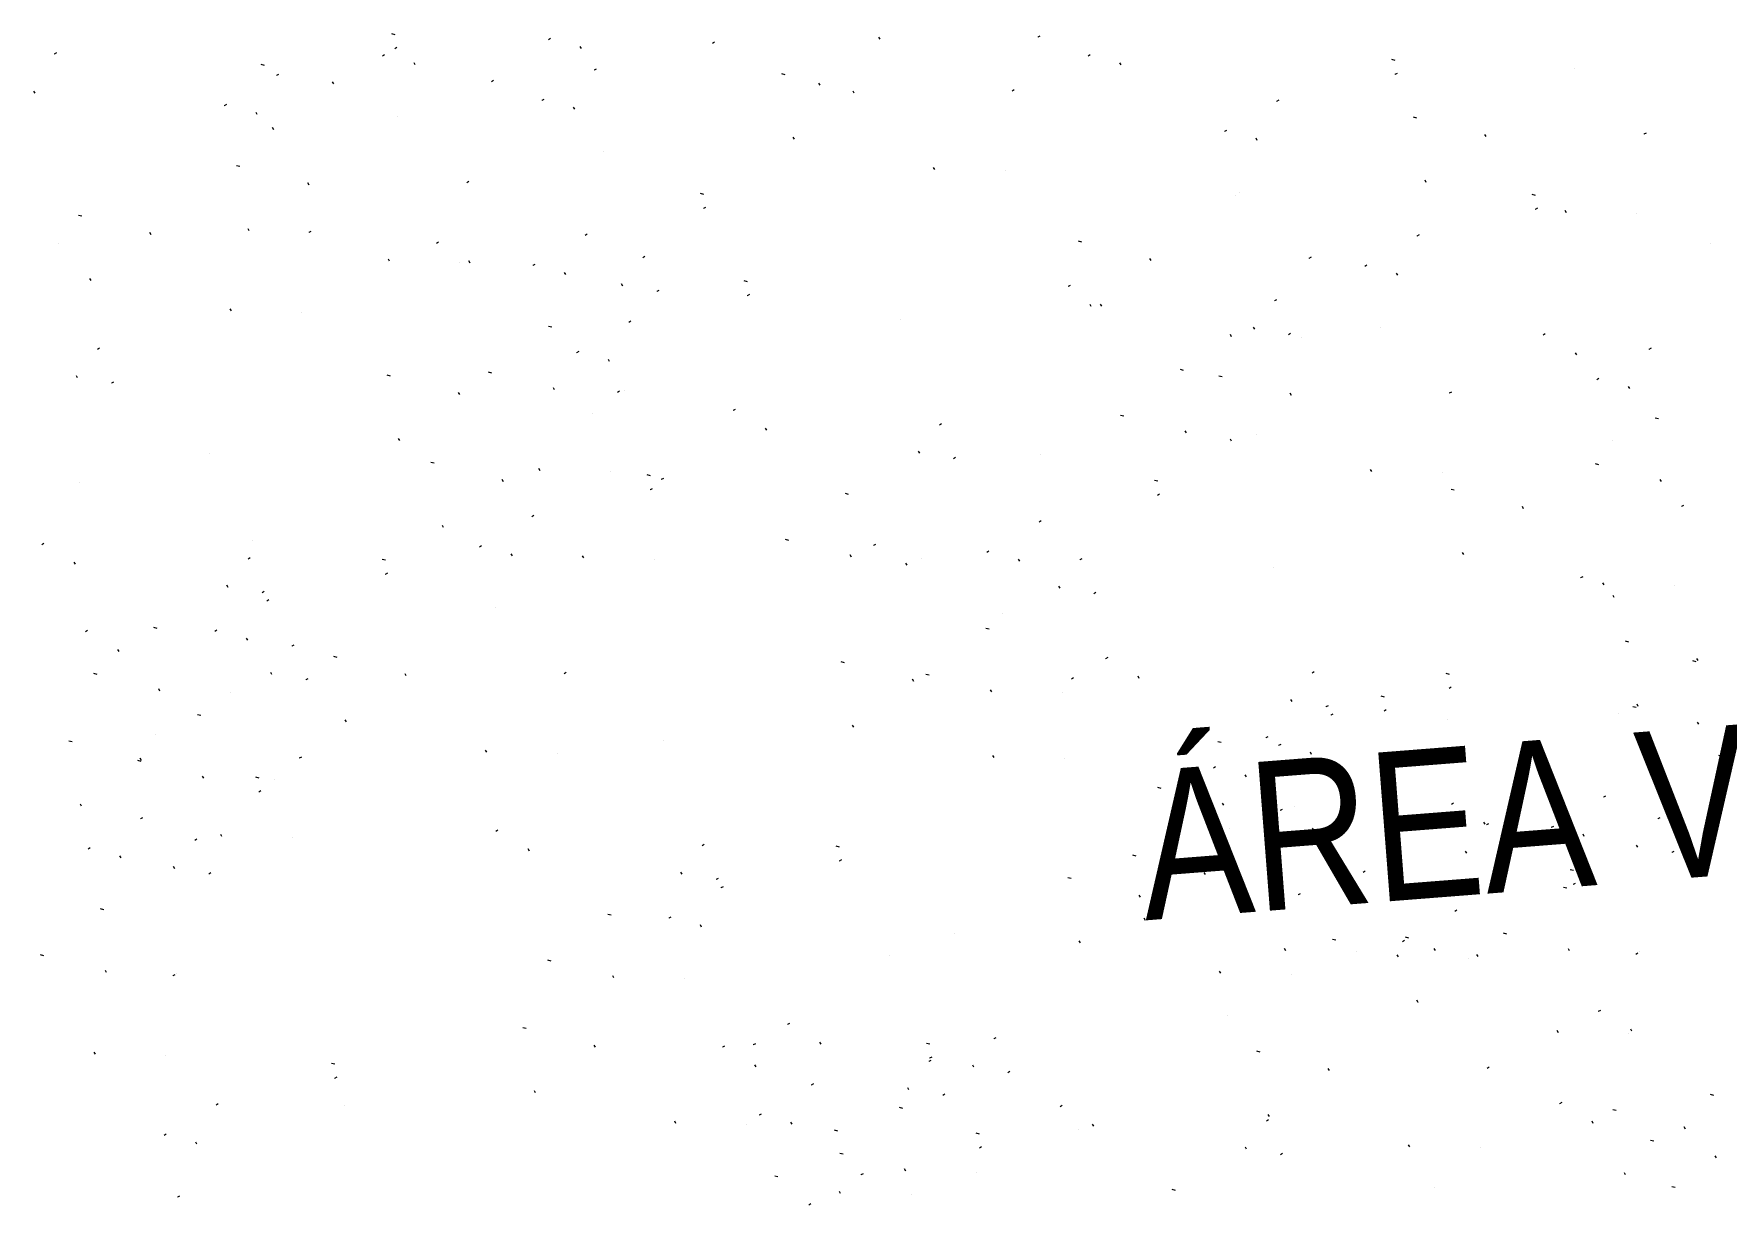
# Model space of a CAD drawing. Header units: millimetres. Extents: x 1345 to 2117, y 1214 to 1365.
# Drawn here: x 1543.041 to 1546.751, y 1263.086 to 1265.653 of the extents above; entities that cross this region are included whole.
import ezdxf

# ---------------------------------------------------------------- set-up
doc = ezdxf.new("R2010")
doc.units = ezdxf.units.MM
doc.header["$LTSCALE"] = 0.5
doc.layers.add('HACHURA A.VERDE', color=86, linetype='Continuous')
doc.styles.add('SANSSERIF', font='sas_____.pfb', dxfattribs={"height": 1})

msp = doc.modelspace()

# ---------------------------------------------------------------- linework, layer by layer
at = {"color": 84, "linetype": 'Continuous', "lineweight": 15, "true_color": 0x259500}
for points in [[(1543.8329, 1265.6508), (1543.8256, 1265.6527), (1543.8256, 1265.6527)], [(1545.2466, 1265.648), (1545.242, 1265.6454), (1545.242, 1265.6454)], [(1543.0902, 1265.611), (1543.0856, 1265.6083), (1543.0856, 1265.6083)], [(1543.837, 1265.6226), (1543.8324, 1265.6199), (1543.8324, 1265.6199)], [(1544.1736, 1265.6422), (1544.169, 1265.6395), (1544.169, 1265.6395)], [(1544.2413, 1265.6203), (1544.2387, 1265.6248), (1544.2387, 1265.6248)], [(1544.5332, 1265.6342), (1544.5286, 1265.6315), (1544.5286, 1265.6315)], [(1544.8961, 1265.6407), (1544.8935, 1265.6453), (1544.8935, 1265.6453)], [(1543.5464, 1265.5836), (1543.5392, 1265.5856), (1543.5392, 1265.5856)], [(1543.8095, 1265.6066), (1543.8049, 1265.604), (1543.8049, 1265.604)], [(1543.8772, 1265.5847), (1543.8746, 1265.5893), (1543.8746, 1265.5893)], [(1544.2736, 1265.5755), (1544.269, 1265.5729), (1544.269, 1265.5729)], [(1545.357, 1265.6067), (1545.3524, 1265.604), (1545.3524, 1265.604)], [(1545.4247, 1265.5848), (1545.4221, 1265.5894), (1545.4221, 1265.5894)], [(1546.0256, 1265.5943), (1546.0183, 1265.5962), (1546.0183, 1265.5962)], [(1543.5774, 1265.5639), (1543.5728, 1265.5613), (1543.5728, 1265.5613)], [(1543.6983, 1265.5432), (1543.6956, 1265.5478), (1543.6956, 1265.5478)], [(1544.0487, 1265.5505), (1544.0442, 1265.5479), (1544.0442, 1265.5479)], [(1544.6878, 1265.5629), (1544.6806, 1265.5648), (1544.6806, 1265.5648)], [(1544.7648, 1265.5401), (1544.7621, 1265.5447), (1544.7621, 1265.5447)], [(1546.0297, 1265.5661), (1546.0251, 1265.5635), (1546.0251, 1265.5635)], [(1543.0435, 1265.5227), (1543.0408, 1265.5273), (1543.0408, 1265.5273)], [(1543.4629, 1265.4976), (1543.4583, 1265.4949), (1543.4583, 1265.4949)], [(1544.1591, 1265.5092), (1544.1546, 1265.5065), (1544.1546, 1265.5065)], [(1544.8397, 1265.5224), (1544.837, 1265.527), (1544.837, 1265.527)], [(1545.1902, 1265.5298), (1545.1856, 1265.5271), (1545.1856, 1265.5271)], [(1545.7701, 1265.5075), (1545.7655, 1265.5048), (1545.7655, 1265.5048)], [(1543.5306, 1265.4757), (1543.528, 1265.4803), (1543.528, 1265.4803)], [(1544.2269, 1265.4873), (1544.2242, 1265.4919), (1544.2242, 1265.4919)], [(1546.0731, 1265.4682), (1546.0659, 1265.4702), (1546.0659, 1265.4702)], [(1543.5669, 1265.4426), (1543.5643, 1265.4472), (1543.5643, 1265.4472)], [(1544.7083, 1265.4219), (1544.7057, 1265.4264), (1544.7057, 1265.4264)], [(1545.6556, 1265.4411), (1545.651, 1265.4385), (1545.651, 1265.4385)], [(1545.7233, 1265.4192), (1545.7207, 1265.4238), (1545.7207, 1265.4238)], [(1546.225, 1265.4278), (1546.2224, 1265.4324), (1546.2224, 1265.4324)], [(1546.5755, 1265.4351), (1546.5709, 1265.4325), (1546.5709, 1265.4325)], [(1543.4926, 1265.3619), (1543.4853, 1265.3638), (1543.4853, 1265.3638)], [(1545.0159, 1265.3554), (1545.0133, 1265.36), (1545.0133, 1265.36)], [(1543.6444, 1265.3214), (1543.6418, 1265.326), (1543.6418, 1265.326)], [(1543.9949, 1265.3288), (1543.9904, 1265.3261), (1543.9904, 1265.3261)], [(1546.0937, 1265.3272), (1546.091, 1265.3318), (1546.091, 1265.3318)], [(1544.5095, 1265.3006), (1544.5023, 1265.3025), (1544.5023, 1265.3025)], [(1546.3332, 1265.2987), (1546.326, 1265.3007), (1546.326, 1265.3007)], [(1543.146, 1265.2528), (1543.1387, 1265.2548), (1543.1387, 1265.2548)], [(1544.5136, 1265.2724), (1544.509, 1265.2697), (1544.509, 1265.2697)], [(1546.3373, 1265.2705), (1546.3328, 1265.2679), (1546.3328, 1265.2679)], [(1546.4013, 1265.2608), (1546.3986, 1265.2654), (1546.3986, 1265.2654)], [(1543.2978, 1265.2124), (1543.2952, 1265.217), (1543.2952, 1265.217)], [(1543.5131, 1265.2209), (1543.5104, 1265.2255), (1543.5104, 1265.2255)], [(1543.6483, 1265.2197), (1543.6438, 1265.2171), (1543.6438, 1265.2171)], [(1544.254, 1265.2137), (1544.2494, 1265.2111), (1544.2494, 1265.2111)], [(1546.0778, 1265.2119), (1546.0732, 1265.2092), (1546.0732, 1265.2092)], [(1543.9279, 1265.196), (1543.9233, 1265.1934), (1543.9233, 1265.1934)], [(1544.3803, 1265.1646), (1544.3758, 1265.1619), (1544.3758, 1265.1619)], [(1545.3387, 1265.1964), (1545.3314, 1265.1983), (1545.3314, 1265.1983)], [(1545.841, 1265.1633), (1545.8365, 1265.1606), (1545.8365, 1265.1606)], [(1543.8207, 1265.1544), (1543.8181, 1265.159), (1543.8181, 1265.159)], [(1543.9971, 1265.1505), (1543.9944, 1265.1551), (1543.9944, 1265.1551)], [(1544.1395, 1265.1474), (1544.135, 1265.1447), (1544.135, 1265.1447)], [(1544.2073, 1265.1255), (1544.2046, 1265.13), (1544.2046, 1265.13)], [(1545.4906, 1265.1559), (1545.4879, 1265.1605), (1545.4879, 1265.1605)], [(1545.9633, 1265.1456), (1545.9587, 1265.1429), (1545.9587, 1265.1429)], [(1546.031, 1265.1236), (1546.0284, 1265.1282), (1546.0284, 1265.1282)], [(1543.1665, 1265.1118), (1543.1638, 1265.1164), (1543.1638, 1265.1164)], [(1544.3322, 1265.1), (1544.3295, 1265.1045), (1544.3295, 1265.1045)], [(1544.411, 1265.0906), (1544.4064, 1265.0879), (1544.4064, 1265.0879)], [(1544.6055, 1265.1096), (1544.5982, 1265.1115), (1544.5982, 1265.1115)], [(1545.3132, 1265.1014), (1545.3086, 1265.0987), (1545.3086, 1265.0987)], [(1544.6096, 1265.0814), (1544.605, 1265.0787), (1544.605, 1265.0787)], [(1545.3592, 1265.0554), (1545.3566, 1265.0599), (1545.3566, 1265.0599)], [(1545.3824, 1265.0558), (1545.3797, 1265.0604), (1545.3797, 1265.0604)], [(1545.7657, 1265.0699), (1545.7611, 1265.0673), (1545.7611, 1265.0673)], [(1543.4741, 1265.0454), (1543.4714, 1265.05), (1543.4714, 1265.05)], [(1544.35, 1265.0227), (1544.3454, 1265.0201), (1544.3454, 1265.0201)], [(1544.1765, 1265.0098), (1544.1692, 1265.0117), (1544.1692, 1265.0117)], [(1545.6668, 1264.9889), (1545.6642, 1264.9935), (1545.6642, 1264.9935)], [(1545.7175, 1265.0053), (1545.7148, 1265.0099), (1545.7148, 1265.0099)], [(1545.7963, 1264.9959), (1545.7917, 1264.9933), (1545.7917, 1264.9933)], [(1546.3546, 1264.995), (1546.35, 1264.9923), (1546.35, 1264.9923)], [(1543.1851, 1264.9636), (1543.1805, 1264.9609), (1543.1805, 1264.9609)], [(1544.2355, 1264.9564), (1544.2309, 1264.9537), (1544.2309, 1264.9537)], [(1546.4238, 1264.9494), (1546.4211, 1264.954), (1546.4211, 1264.954)], [(1546.5866, 1264.9636), (1546.582, 1264.961), (1546.582, 1264.961)], [(1543.1369, 1264.899), (1543.1343, 1264.9035), (1543.1343, 1264.9035)], [(1543.8226, 1264.9026), (1543.8154, 1264.9045), (1543.8154, 1264.9045)], [(1544.0451, 1264.9092), (1544.0379, 1264.9111), (1544.0379, 1264.9111)], [(1544.3032, 1264.9345), (1544.3006, 1264.9391), (1544.3006, 1264.9391)], [(1545.5618, 1264.9151), (1545.5546, 1264.917), (1545.5546, 1264.917)], [(1543.2157, 1264.8896), (1543.2112, 1264.8869), (1543.2112, 1264.8869)], [(1543.9745, 1264.8622), (1543.9718, 1264.8667), (1543.9718, 1264.8667)], [(1544.1825, 1264.8726), (1544.1799, 1264.8772), (1544.1799, 1264.8772)], [(1544.325, 1264.8695), (1544.3204, 1264.8669), (1544.3204, 1264.8669)], [(1545.6464, 1264.9008), (1545.6391, 1264.9027), (1545.6391, 1264.9027)], [(1546.1487, 1264.8677), (1546.1441, 1264.865), (1546.1441, 1264.865)], [(1546.4721, 1264.8973), (1546.4676, 1264.8946), (1546.4676, 1264.8946)], [(1546.5399, 1264.8754), (1546.5372, 1264.8799), (1546.5372, 1264.8799)], [(1544.5787, 1264.8295), (1544.5742, 1264.8269), (1544.5742, 1264.8269)], [(1545.7982, 1264.8603), (1545.7956, 1264.8649), (1545.7956, 1264.8649)], [(1545.0312, 1264.7981), (1545.0266, 1264.7954), (1545.0266, 1264.7954)], [(1545.4304, 1264.8146), (1545.4232, 1264.8165), (1545.4232, 1264.8165)], [(1546.6032, 1264.8087), (1546.5959, 1264.8106), (1546.5959, 1264.8106)], [(1543.8432, 1264.7616), (1543.8405, 1264.7662), (1543.8405, 1264.7662)], [(1544.6479, 1264.784), (1544.6453, 1264.7885), (1544.6453, 1264.7885)], [(1545.5679, 1264.778), (1545.5652, 1264.7825), (1545.5652, 1264.7825)], [(1545.6669, 1264.7598), (1545.6642, 1264.7644), (1545.6642, 1264.7644)], [(1544.983, 1264.7334), (1544.9804, 1264.738), (1544.9804, 1264.738)], [(1545.0618, 1264.7241), (1545.0573, 1264.7214), (1545.0573, 1264.7214)], [(1543.9186, 1264.7116), (1543.9114, 1264.7136), (1543.9114, 1264.7136)], [(1544.1508, 1264.6952), (1544.1481, 1264.6998), (1544.1481, 1264.6998)], [(1544.3925, 1264.6839), (1544.3852, 1264.6859), (1544.3852, 1264.6859)], [(1544.3925, 1264.6839), (1544.3852, 1264.6859), (1544.3852, 1264.6859)], [(1545.9745, 1264.6933), (1545.9718, 1264.6979), (1545.9718, 1264.6979)], [(1546.4718, 1264.7081), (1546.4646, 1264.7101), (1546.4646, 1264.7101)], [(1544.0705, 1264.6712), (1544.0678, 1264.6758), (1544.0678, 1264.6758)], [(1544.3966, 1264.6557), (1544.392, 1264.6531), (1544.392, 1264.6531)], [(1544.3966, 1264.6557), (1544.392, 1264.6531), (1544.392, 1264.6531)], [(1544.421, 1264.6785), (1544.4164, 1264.6759), (1544.4164, 1264.6759)], [(1544.8273, 1264.6432), (1544.8201, 1264.6452), (1544.8201, 1264.6452)], [(1545.5049, 1264.6721), (1545.4976, 1264.6741), (1545.4976, 1264.6741)], [(1545.509, 1264.6439), (1545.5044, 1264.6413), (1545.5044, 1264.6413)], [(1546.1552, 1264.6525), (1546.148, 1264.6544), (1546.148, 1264.6544)], [(1546.6092, 1264.6715), (1546.6066, 1264.6761), (1546.6066, 1264.6761)], [(1546.3071, 1264.6121), (1546.3044, 1264.6166), (1546.3044, 1264.6166)], [(1546.6576, 1264.6194), (1546.653, 1264.6167), (1546.653, 1264.6167)], [(1543.9391, 1264.5706), (1543.9365, 1264.5752), (1543.9365, 1264.5752)], [(1544.137, 1264.5971), (1544.1324, 1264.5944), (1544.1324, 1264.5944)], [(1544.137, 1264.5971), (1544.1324, 1264.5944), (1544.1324, 1264.5944)], [(1545.2494, 1264.5853), (1545.2448, 1264.5826), (1545.2448, 1264.5826)], [(1543.0627, 1264.5358), (1543.0581, 1264.5331), (1543.0581, 1264.5331)], [(1544.696, 1264.5427), (1544.6888, 1264.5446), (1544.6888, 1264.5446)], [(1544.8864, 1264.5339), (1544.8819, 1264.5313), (1544.8819, 1264.5313)], [(1543.5152, 1264.5043), (1543.5106, 1264.5017), (1543.5106, 1264.5017)], [(1543.8119, 1264.4989), (1543.8047, 1264.5008), (1543.8047, 1264.5008)], [(1544.0225, 1264.5308), (1544.0179, 1264.5281), (1544.0179, 1264.5281)], [(1544.0225, 1264.5308), (1544.0179, 1264.5281), (1544.0179, 1264.5281)], [(1544.0902, 1264.5089), (1544.0876, 1264.5134), (1544.0876, 1264.5134)], [(1544.0902, 1264.5089), (1544.0876, 1264.5134), (1544.0876, 1264.5134)], [(1544.2467, 1264.5042), (1544.2441, 1264.5088), (1544.2441, 1264.5088)], [(1544.8334, 1264.5061), (1544.8307, 1264.5107), (1544.8307, 1264.5107)], [(1545.1349, 1264.5189), (1545.1303, 1264.5163), (1545.1303, 1264.5163)], [(1545.2026, 1264.497), (1545.2, 1264.5016), (1545.2, 1264.5016)], [(1545.3389, 1264.5025), (1545.3343, 1264.4998), (1545.3343, 1264.4998)], [(1546.1758, 1264.5115), (1546.1731, 1264.5161), (1546.1731, 1264.5161)], [(1543.1319, 1264.4902), (1543.1292, 1264.4948), (1543.1292, 1264.4948)], [(1543.816, 1264.4707), (1543.8114, 1264.468), (1543.8114, 1264.468)], [(1544.9556, 1264.4884), (1544.953, 1264.493), (1544.953, 1264.493)], [(1546.4367, 1264.463), (1546.4321, 1264.4603), (1546.4321, 1264.4603)], [(1543.467, 1264.4397), (1543.4643, 1264.4443), (1543.4643, 1264.4443)], [(1543.5458, 1264.4303), (1543.5412, 1264.4277), (1543.5412, 1264.4277)], [(1545.2907, 1264.4379), (1545.2881, 1264.4425), (1545.2881, 1264.4425)], [(1545.3695, 1264.4285), (1545.365, 1264.4258), (1545.365, 1264.4258)], [(1546.4834, 1264.4451), (1546.4807, 1264.4496), (1546.4807, 1264.4496)], [(1546.5059, 1264.4175), (1546.5032, 1264.422), (1546.5032, 1264.422)], [(1543.5564, 1264.412), (1543.5518, 1264.4093), (1543.5518, 1264.4093)], [(1543.3113, 1264.3495), (1543.304, 1264.3514), (1543.304, 1264.3514)], [(1545.135, 1264.3477), (1545.1278, 1264.3496), (1545.1278, 1264.3496)], [(1543.1587, 1264.3448), (1543.1541, 1264.3421), (1543.1541, 1264.3421)], [(1543.4419, 1264.3457), (1543.4373, 1264.343), (1543.4373, 1264.343)], [(1543.5097, 1264.3238), (1543.507, 1264.3283), (1543.507, 1264.3283)], [(1543.6111, 1264.3133), (1543.6066, 1264.3107), (1543.6066, 1264.3107)], [(1546.538, 1264.3198), (1546.5307, 1264.3218), (1546.5307, 1264.3218)], [(1543.2279, 1264.2992), (1543.2252, 1264.3038), (1543.2252, 1264.3038)], [(1543.7056, 1264.286), (1543.6984, 1264.2879), (1543.6984, 1264.2879)], [(1543.7056, 1264.286), (1543.6984, 1264.2879), (1543.6984, 1264.2879)], [(1544.818, 1264.2742), (1544.8107, 1264.2761), (1544.8107, 1264.2761)], [(1545.3953, 1264.2857), (1545.3907, 1264.283), (1545.3907, 1264.283)], [(1546.6853, 1264.2767), (1546.678, 1264.2787), (1546.678, 1264.2787)], [(1546.6898, 1264.2794), (1546.6872, 1264.284), (1546.6872, 1264.284)], [(1543.1799, 1264.2489), (1543.1727, 1264.2509), (1543.1727, 1264.2509)], [(1543.5629, 1264.2487), (1543.5603, 1264.2533), (1543.5603, 1264.2533)], [(1543.6418, 1264.2393), (1543.6372, 1264.2367), (1543.6372, 1264.2367)], [(1543.8575, 1264.2456), (1543.8548, 1264.2501), (1543.8548, 1264.2501)], [(1543.8575, 1264.2456), (1543.8548, 1264.2501), (1543.8548, 1264.2501)], [(1544.2079, 1264.2529), (1544.2034, 1264.2502), (1544.2034, 1264.2502)], [(1544.2079, 1264.2529), (1544.2034, 1264.2502), (1544.2034, 1264.2502)], [(1544.9699, 1264.2337), (1544.9672, 1264.2383), (1544.9672, 1264.2383)], [(1545.0037, 1264.2471), (1544.9964, 1264.249), (1544.9964, 1264.249)], [(1545.3203, 1264.2411), (1545.3158, 1264.2384), (1545.3158, 1264.2384)], [(1545.4645, 1264.2401), (1545.4618, 1264.2447), (1545.4618, 1264.2447)], [(1545.8478, 1264.2542), (1545.8432, 1264.2516), (1545.8432, 1264.2516)], [(1546.1445, 1264.2488), (1546.1373, 1264.2507), (1546.1373, 1264.2507)], [(1543.3173, 1264.2123), (1543.3147, 1264.2169), (1543.3147, 1264.2169)], [(1545.1411, 1264.2105), (1545.1384, 1264.2151), (1545.1384, 1264.2151)], [(1546.0019, 1264.1992), (1545.9947, 1264.2011), (1545.9947, 1264.2011)], [(1546.1486, 1264.2206), (1546.144, 1264.2179), (1546.144, 1264.2179)], [(1545.7996, 1264.1896), (1545.7969, 1264.1942), (1545.7969, 1264.1942)], [(1545.8784, 1264.1802), (1545.8738, 1264.1776), (1545.8738, 1264.1776)], [(1545.889, 1264.1619), (1545.8844, 1264.1592), (1545.8844, 1264.1592)], [(1546.006, 1264.171), (1546.0014, 1264.1684), (1546.0014, 1264.1684)], [(1546.5539, 1264.1762), (1546.5467, 1264.1781), (1546.5467, 1264.1781)], [(1546.5585, 1264.1788), (1546.5559, 1264.1834), (1546.5559, 1264.1834)], [(1543.4072, 1264.1585), (1543.4, 1264.1604), (1543.4, 1264.1604)], [(1543.7261, 1264.145), (1543.7235, 1264.1496), (1543.7235, 1264.1496)], [(1543.7261, 1264.145), (1543.7235, 1264.1496), (1543.7235, 1264.1496)], [(1544.8385, 1264.1332), (1544.8359, 1264.1378), (1544.8359, 1264.1378)], [(1546.6913, 1264.1396), (1546.6887, 1264.1442), (1546.6887, 1264.1442)], [(1543.125, 1264.1009), (1543.1178, 1264.1028), (1543.1178, 1264.1028)], [(1545.6439, 1264.0994), (1545.6366, 1264.1013), (1545.6366, 1264.1013)], [(1545.7464, 1264.1124), (1545.7418, 1264.1097), (1545.7418, 1264.1097)], [(1545.7745, 1264.0956), (1545.7699, 1264.0929), (1545.7699, 1264.0929)], [(1543.2759, 1264.058), (1543.2687, 1264.0599), (1543.2687, 1264.0599)], [(1543.2769, 1264.0605), (1543.2742, 1264.065), (1543.2742, 1264.065)], [(1543.6274, 1264.0678), (1543.6228, 1264.0651), (1543.6228, 1264.0651)], [(1544.0337, 1264.0786), (1544.0311, 1264.0831), (1544.0311, 1264.0831)], [(1544.0337, 1264.0786), (1544.0311, 1264.0831), (1544.0311, 1264.0831)], [(1545.1461, 1264.0667), (1545.1435, 1264.0713), (1545.1435, 1264.0713)], [(1545.8423, 1264.0737), (1545.8396, 1264.0782), (1545.8396, 1264.0782)], [(1546.7423, 1264.069), (1546.735, 1264.0709), (1546.735, 1264.0709)], [(1543.4133, 1264.0214), (1543.4107, 1264.0259), (1543.4107, 1264.0259)], [(1543.5345, 1264.0218), (1543.5273, 1264.0237), (1543.5273, 1264.0237)], [(1545.6319, 1264.046), (1545.6273, 1264.0434), (1545.6273, 1264.0434)], [(1545.6997, 1264.0241), (1545.697, 1264.0287), (1545.697, 1264.0287)], [(1546.7464, 1264.0408), (1546.7418, 1264.0381), (1546.7418, 1264.0381)], [(1543.5386, 1263.9936), (1543.534, 1263.9909), (1543.534, 1263.9909)], [(1545.5125, 1263.9988), (1545.5053, 1264.0008), (1545.5053, 1264.0008)], [(1546.4868, 1263.9821), (1546.4822, 1263.9795), (1546.4822, 1263.9795)], [(1543.1455, 1263.9599), (1543.1429, 1263.9645), (1543.1429, 1263.9645)], [(1545.6499, 1263.9622), (1545.6473, 1263.9668), (1545.6473, 1263.9668)], [(1545.778, 1263.953), (1545.7735, 1263.9503), (1545.7735, 1263.9503)], [(1546.1534, 1263.9664), (1546.1488, 1263.9637), (1546.1488, 1263.9637)], [(1543.279, 1263.9349), (1543.2744, 1263.9323), (1543.2744, 1263.9323)], [(1544.0581, 1263.9073), (1544.0535, 1263.9047), (1544.0535, 1263.9047)], [(1545.8472, 1263.9074), (1545.8446, 1263.912), (1545.8446, 1263.912)], [(1546.2226, 1263.9208), (1546.22, 1263.9254), (1546.22, 1263.9254)], [(1546.2305, 1263.9215), (1546.2259, 1263.9189), (1546.2259, 1263.9189)], [(1546.3723, 1263.9158), (1546.3677, 1263.9132), (1546.3677, 1263.9132)], [(1546.6059, 1263.9349), (1546.6013, 1263.9323), (1546.6013, 1263.9323)], [(1543.1645, 1263.8686), (1543.16, 1263.8659), (1543.16, 1263.8659)], [(1543.3981, 1263.8877), (1543.3935, 1263.885), (1543.3935, 1263.885)], [(1543.3981, 1263.8877), (1543.3935, 1263.885), (1543.3935, 1263.885)], [(1543.4531, 1263.8935), (1543.4505, 1263.898), (1543.4505, 1263.898)], [(1544.1272, 1263.8618), (1544.1246, 1263.8664), (1544.1246, 1263.8664)], [(1544.5105, 1263.8759), (1544.5059, 1263.8732), (1544.5059, 1263.8732)], [(1544.8073, 1263.8704), (1544.8, 1263.8723), (1544.8, 1263.8723)], [(1546.4401, 1263.8939), (1546.4374, 1263.8985), (1546.4374, 1263.8985)], [(1546.5577, 1263.8703), (1546.555, 1263.8749), (1546.555, 1263.8749)], [(1543.2323, 1263.8467), (1543.2296, 1263.8513), (1543.2296, 1263.8513)], [(1543.3499, 1263.8231), (1543.3473, 1263.8277), (1543.3473, 1263.8277)], [(1543.3499, 1263.8231), (1543.3473, 1263.8277), (1543.3473, 1263.8277)], [(1544.8114, 1263.8422), (1544.8068, 1263.8396), (1544.8068, 1263.8396)], [(1545.4576, 1263.8508), (1545.4504, 1263.8527), (1545.4504, 1263.8527)], [(1546.1823, 1263.8569), (1546.1797, 1263.8615), (1546.1797, 1263.8615)], [(1546.2611, 1263.8475), (1546.2566, 1263.8449), (1546.2566, 1263.8449)], [(1546.6365, 1263.8609), (1546.6319, 1263.8583), (1546.6319, 1263.8583)], [(1543.4288, 1263.8137), (1543.4242, 1263.8111), (1543.4242, 1263.8111)], [(1543.4288, 1263.8137), (1543.4242, 1263.8111), (1543.4242, 1263.8111)], [(1544.4623, 1263.8113), (1544.4597, 1263.8158), (1544.4597, 1263.8158)], [(1544.5412, 1263.8019), (1544.5366, 1263.7992), (1544.5366, 1263.7992)], [(1545.315, 1263.8013), (1545.3078, 1263.8032), (1545.3078, 1263.8032)], [(1545.6095, 1263.8104), (1545.6068, 1263.8149), (1545.6068, 1263.8149)], [(1545.96, 1263.8177), (1545.9554, 1263.815), (1545.9554, 1263.815)], [(1546.4162, 1263.8189), (1546.409, 1263.8209), (1546.409, 1263.8209)], [(1546.4203, 1263.7907), (1546.4157, 1263.7881), (1546.4157, 1263.7881)], [(1544.5518, 1263.7836), (1544.5472, 1263.7809), (1544.5472, 1263.7809)], [(1545.4669, 1263.7608), (1545.4642, 1263.7654), (1545.4642, 1263.7654)], [(1545.8174, 1263.7682), (1545.8128, 1263.7655), (1545.8128, 1263.7655)], [(1546.0266, 1263.7667), (1546.0194, 1263.7686), (1546.0194, 1263.7686)], [(1546.402, 1263.7801), (1546.3948, 1263.782), (1546.3948, 1263.782)], [(1543.1942, 1263.7329), (1543.187, 1263.7348), (1543.187, 1263.7348)], [(1543.1942, 1263.7329), (1543.187, 1263.7348), (1543.187, 1263.7348)], [(1544.3066, 1263.7211), (1544.2994, 1263.723), (1544.2994, 1263.723)], [(1544.4373, 1263.7172), (1544.4327, 1263.7146), (1544.4327, 1263.7146)], [(1546.1607, 1263.7321), (1546.1561, 1263.7294), (1546.1561, 1263.7294)], [(1544.505, 1263.6953), (1544.5024, 1263.6999), (1544.5024, 1263.6999)], [(1545.4781, 1263.7098), (1545.4755, 1263.7144), (1545.4755, 1263.7144)], [(1546.2707, 1263.6796), (1546.2634, 1263.6815), (1546.2634, 1263.6815)], [(1545.3355, 1263.6603), (1545.3329, 1263.6648), (1545.3329, 1263.6648)], [(1545.7857, 1263.6434), (1545.7831, 1263.6479), (1545.7831, 1263.6479)], [(1545.8953, 1263.6662), (1545.888, 1263.6681), (1545.888, 1263.6681)], [(1546.0462, 1263.6658), (1546.0417, 1263.6631), (1546.0417, 1263.6631)], [(1546.0554, 1263.6711), (1546.0482, 1263.673), (1546.0482, 1263.673)], [(1546.114, 1263.6438), (1546.1113, 1263.6484), (1546.1113, 1263.6484)], [(1546.4081, 1263.643), (1546.4054, 1263.6475), (1546.4054, 1263.6475)], [(1543.0629, 1263.6323), (1543.0557, 1263.6343), (1543.0557, 1263.6343)], [(1543.0629, 1263.6323), (1543.0557, 1263.6343), (1543.0557, 1263.6343)], [(1544.1753, 1263.6205), (1544.1681, 1263.6224), (1544.1681, 1263.6224)], [(1546.0327, 1263.6296), (1546.03, 1263.6341), (1546.03, 1263.6341)], [(1546.2073, 1263.6306), (1546.2046, 1263.6352), (1546.2046, 1263.6352)], [(1546.5578, 1263.6379), (1546.5532, 1263.6353), (1546.5532, 1263.6353)], [(1543.2003, 1263.5957), (1543.1976, 1263.6003), (1543.1976, 1263.6003)], [(1543.2003, 1263.5957), (1543.1976, 1263.6003), (1543.1976, 1263.6003)], [(1543.35, 1263.5907), (1543.3454, 1263.5881), (1543.3454, 1263.5881)], [(1544.3127, 1263.5839), (1544.31, 1263.5885), (1544.31, 1263.5885)], [(1545.6431, 1263.5938), (1545.6405, 1263.5984), (1545.6405, 1263.5984)], [(1546.0759, 1263.5301), (1546.0733, 1263.5346), (1546.0733, 1263.5346)], [(1546.4754, 1263.5125), (1546.4709, 1263.5099), (1546.4709, 1263.5099)], [(1544.1204, 1263.4725), (1544.1131, 1263.4744), (1544.1131, 1263.4744)], [(1544.6977, 1263.484), (1544.6931, 1263.4813), (1544.6931, 1263.4813)], [(1546.3835, 1263.4636), (1546.3809, 1263.4682), (1546.3809, 1263.4682)], [(1546.5446, 1263.467), (1546.542, 1263.4716), (1546.542, 1263.4716)], [(1543.1758, 1263.4164), (1543.1731, 1263.421), (1543.1731, 1263.421)], [(1544.2722, 1263.432), (1544.2696, 1263.4366), (1544.2696, 1263.4366)], [(1544.5551, 1263.4344), (1544.5505, 1263.4318), (1544.5505, 1263.4318)], [(1544.6227, 1263.4394), (1544.6182, 1263.4367), (1544.6182, 1263.4367)], [(1544.7669, 1263.4384), (1544.7642, 1263.443), (1544.7642, 1263.443)], [(1545.0054, 1263.4384), (1544.9981, 1263.4403), (1544.9981, 1263.4403)], [(1545.1502, 1263.4525), (1545.1456, 1263.4499), (1545.1456, 1263.4499)], [(1545.7293, 1263.421), (1545.7221, 1263.4229), (1545.7221, 1263.4229)], [(1543.7007, 1263.3945), (1543.6935, 1263.3964), (1543.6935, 1263.3964)], [(1544.6243, 1263.3889), (1544.6216, 1263.3935), (1544.6216, 1263.3935)], [(1545.0075, 1263.403), (1545.003, 1263.4003), (1545.003, 1263.4003)], [(1545.0095, 1263.4102), (1545.0049, 1263.4075), (1545.0049, 1263.4075)], [(1545.102, 1263.3879), (1545.0993, 1263.3925), (1545.0993, 1263.3925)], [(1545.8812, 1263.3805), (1545.8786, 1263.3851), (1545.8786, 1263.3851)], [(1546.2317, 1263.3879), (1546.2271, 1263.3852), (1546.2271, 1263.3852)], [(1543.7048, 1263.3663), (1543.7002, 1263.3636), (1543.7002, 1263.3636)], [(1544.7499, 1263.3515), (1544.7453, 1263.3489), (1544.7453, 1263.3489)], [(1545.1808, 1263.3785), (1545.1762, 1263.3759), (1545.1762, 1263.3759)], [(1544.1409, 1263.3315), (1544.1382, 1263.3361), (1544.1382, 1263.3361)], [(1544.9594, 1263.3384), (1544.9567, 1263.3429), (1544.9567, 1263.3429)], [(1545.0382, 1263.329), (1545.0336, 1263.3263), (1545.0336, 1263.3263)], [(1546.3906, 1263.3105), (1546.3861, 1263.3079), (1546.3861, 1263.3079)], [(1546.724, 1263.3263), (1546.7168, 1263.3282), (1546.7168, 1263.3282)], [(1543.4452, 1263.3076), (1543.4407, 1263.305), (1543.4407, 1263.305)], [(1544.6354, 1263.2852), (1544.6308, 1263.2826), (1544.6308, 1263.2826)], [(1544.9463, 1263.2977), (1544.939, 1263.2996), (1544.939, 1263.2996)], [(1545.2955, 1263.3042), (1545.2909, 1263.3015), (1545.2909, 1263.3015)], [(1545.7479, 1263.2728), (1545.7434, 1263.2701), (1545.7434, 1263.2701)], [(1545.7499, 1263.28), (1545.7472, 1263.2846), (1545.7472, 1263.2846)], [(1546.5102, 1263.2929), (1546.503, 1263.2948), (1546.503, 1263.2948)], [(1543.3308, 1263.2413), (1543.3262, 1263.2387), (1543.3262, 1263.2387)], [(1544.4485, 1263.265), (1544.4459, 1263.2696), (1544.4459, 1263.2696)], [(1544.7031, 1263.2633), (1544.7005, 1263.2679), (1544.7005, 1263.2679)], [(1544.8037, 1263.2482), (1544.7964, 1263.2501), (1544.7964, 1263.2501)], [(1545.1143, 1263.2416), (1545.1071, 1263.2435), (1545.1071, 1263.2435)], [(1545.3647, 1263.2587), (1545.362, 1263.2632), (1545.362, 1263.2632)], [(1546.4598, 1263.265), (1546.4572, 1263.2696), (1546.4572, 1263.2696)], [(1546.6621, 1263.2524), (1546.6595, 1263.257), (1546.6595, 1263.257)], [(1543.3985, 1263.2194), (1543.3958, 1263.224), (1543.3958, 1263.224)], [(1544.8149, 1263.1971), (1544.8077, 1263.1991), (1544.8077, 1263.1991)], [(1545.1184, 1263.2134), (1545.1139, 1263.2107), (1545.1139, 1263.2107)], [(1545.6997, 1263.2081), (1545.6971, 1263.2127), (1545.6971, 1263.2127)], [(1545.7786, 1263.1988), (1545.774, 1263.1961), (1545.774, 1263.1961)], [(1546.0575, 1263.2135), (1546.0548, 1263.2181), (1546.0548, 1263.2181)], [(1546.5927, 1263.2257), (1546.5854, 1263.2277), (1546.5854, 1263.2277)], [(1544.9523, 1263.1605), (1544.9497, 1263.1651), (1544.9497, 1263.1651)], [(1546.7301, 1263.1891), (1546.7274, 1263.1937), (1546.7274, 1263.1937)], [(1544.6723, 1263.1476), (1544.6651, 1263.1495), (1544.6651, 1263.1495)], [(1544.8588, 1263.1547), (1544.8543, 1263.1521), (1544.8543, 1263.1521)], [(1546.5308, 1263.1519), (1546.5281, 1263.1565), (1546.5281, 1263.1565)], [(1546.6392, 1263.1243), (1546.632, 1263.1262), (1546.632, 1263.1262)], [(1543.3604, 1263.1056), (1543.3559, 1263.103), (1543.3559, 1263.103)], [(1544.7444, 1263.0884), (1544.7398, 1263.0857), (1544.7398, 1263.0857)], [(1544.8097, 1263.111), (1544.8071, 1263.1156), (1544.8071, 1263.1156)], [(1545.5441, 1263.1179), (1545.5368, 1263.1199), (1545.5368, 1263.1199)]]:
    msp.add_lwpolyline(points, dxfattribs=at)
for points in [[(1546.4197, 1265.5773), (1546.4197, 1265.5773)], [(1543.8392, 1265.4709), (1543.8392, 1265.4709)], [(1544.2904, 1265.3938), (1544.2904, 1265.3938)], [(1543.4926, 1265.3619), (1543.4926, 1265.3619)], [(1545.1702, 1265.3531), (1545.1702, 1265.3531)], [(1545.6757, 1265.2991), (1545.6757, 1265.2991)], [(1545.6853, 1265.3054), (1545.6853, 1265.3054)], [(1546.5555, 1265.2584), (1546.5555, 1265.2584)], [(1543.0951, 1265.1928), (1543.0951, 1265.1928)], [(1546.7171, 1265.1927), (1546.7171, 1265.1927)], [(1543.975, 1265.1521), (1543.975, 1265.1521)], [(1543.6284, 1265.043), (1543.6284, 1265.043)], [(1544.9412, 1265.0273), (1544.9412, 1265.0273)], [(1544.1692, 1265.0117), (1544.1692, 1265.0117)], [(1545.8211, 1264.9866), (1545.8211, 1264.9866)], [(1545.993, 1265.0099), (1545.993, 1265.0099)], [(1544.3368, 1264.8702), (1544.3368, 1264.8702)], [(1544.2652, 1264.8207), (1544.2652, 1264.8207)], [(1545.7221, 1264.7756), (1545.7221, 1264.7756)], [(1546.5018, 1264.7616), (1546.5018, 1264.7616)], [(1543.4252, 1264.7335), (1543.4252, 1264.7335)], [(1545.2489, 1264.7317), (1545.2489, 1264.7317)], [(1544.305, 1264.6928), (1544.305, 1264.6928)], [(1546.1288, 1264.691), (1546.1288, 1264.691)], [(1543.1416, 1264.6692), (1543.1416, 1264.6692)], [(1543.5212, 1264.5425), (1543.5212, 1264.5425)], [(1544.401, 1264.5018), (1544.401, 1264.5018)], [(1544.9877, 1264.5037), (1544.9877, 1264.5037)], [(1545.7578, 1264.4834), (1545.7578, 1264.4834)], [(1546.6376, 1264.4427), (1546.6376, 1264.4427)], [(1544.0522, 1264.3951), (1544.0522, 1264.3951)], [(1544.0522, 1264.3951), (1544.0522, 1264.3951)], [(1545.1646, 1264.3832), (1545.1646, 1264.3832)], [(1543.4716, 1264.21), (1543.4716, 1264.21)], [(1543.4716, 1264.21), (1543.4716, 1264.21)], [(1545.2954, 1264.2082), (1545.2954, 1264.2082)], [(1546.5159, 1264.1641), (1546.5159, 1264.1641)], [(1546.1405, 1264.1507), (1546.1405, 1264.1507)], [(1543.3081, 1264.1169), (1543.3081, 1264.1169)], [(1543.3081, 1264.1169), (1543.3081, 1264.1169)], [(1544.4205, 1264.1051), (1544.4205, 1264.1051)], [(1544.188, 1264.0762), (1544.188, 1264.0762)], [(1544.188, 1264.0762), (1544.188, 1264.0762)], [(1545.3004, 1264.0644), (1545.3004, 1264.0644)], [(1543.5676, 1264.019), (1543.5676, 1264.019)], [(1545.8042, 1263.9599), (1545.8042, 1263.9599)], [(1545.8042, 1263.9599), (1545.8042, 1263.9599)], [(1545.6616, 1263.9103), (1545.6616, 1263.9103)], [(1543.6074, 1263.8911), (1543.6074, 1263.8911)], [(1546.402, 1263.7801), (1546.402, 1263.7801)], [(1543.1942, 1263.7329), (1543.1942, 1263.7329)], [(1545.0602, 1263.6817), (1545.0602, 1263.6817)], [(1544.9176, 1263.6322), (1544.9176, 1263.6322)], [(1545.94, 1263.641), (1545.94, 1263.641)], [(1546.187, 1263.6272), (1546.187, 1263.6272)], [(1546.5623, 1263.6406), (1546.5623, 1263.6406)], [(1543.3546, 1263.5934), (1543.3546, 1263.5934)], [(1543.3546, 1263.5934), (1543.3546, 1263.5934)], [(1544.467, 1263.5815), (1544.467, 1263.5815)], [(1544.467, 1263.5815), (1544.467, 1263.5815)], [(1545.7974, 1263.5915), (1545.7974, 1263.5915)], [(1545.658, 1263.502), (1545.658, 1263.502)], [(1546.0759, 1263.5301), (1546.0759, 1263.5301)], [(1546.5378, 1263.4612), (1546.5378, 1263.4612)], [(1543.33, 1263.414), (1543.33, 1263.414)], [(1543.7229, 1263.3034), (1543.7229, 1263.3034)], [(1544.6028, 1263.2627), (1544.6028, 1263.2627)], [(1545.3319, 1263.2519), (1545.3319, 1263.2519)], [(1546.2117, 1263.2112), (1546.2117, 1263.2112)], [(1544.6651, 1263.1495), (1544.6651, 1263.1495)], [(1545.1066, 1263.1582), (1545.1066, 1263.1582)], [(1546.1128, 1263.1238), (1546.1128, 1263.1238)], [(1543.3604, 1263.1056), (1543.3604, 1263.1056)], [(1544.964, 1263.1086), (1544.964, 1263.1086)]]:
    msp.add_lwpolyline(points, close=True, dxfattribs=at)

# ---------------------------------------------------------------- texts
at = {"layer": 'HACHURA A.VERDE', "color": 7, "linetype": 'Continuous', "style": 'SANSSERIF', "width": 0.8}
msp.add_text('ÁREA VERDE', height=0.32694, rotation=4.4707, dxfattribs=at).set_placement((1545.4781, 1263.7098))

doc.saveas('drawing.dxf')
